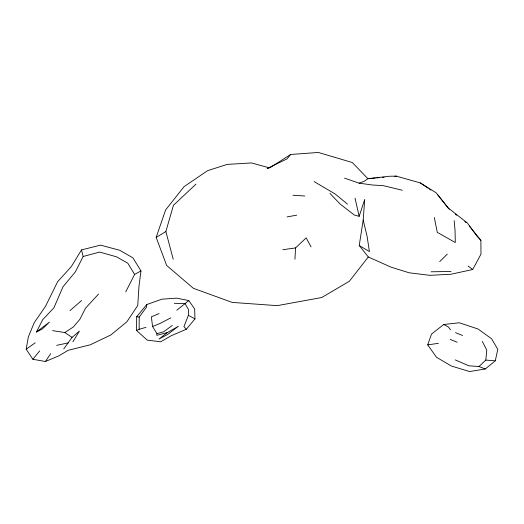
<?xml version="1.0" encoding="UTF-8"?>
<svg xmlns="http://www.w3.org/2000/svg" width="524" height="524" viewBox="0 0 524 524"><rect width="100%" height="100%" fill="white"/><g stroke="black" fill="none" stroke-linecap="round" stroke-linejoin="round"><path stroke-width="0.79" d="M186.354 329.229L171.407 335.648L160.645 341.799L147.205 340.115L136.561 330.461L136.672 316.719L146.779 304.542L161.982 299.171L176.627 298.149L188.817 300.593L194.659 308.983L194.961 318.893L186.354 329.229L183.924 326.635L188.385 315.324L188.398 309.271L184.965 303.534L174.315 303.317M136.561 330.461L139.129 329.314L139.194 317.059L146.484 307.188L146.779 304.542M294.947 259.21L295.549 247.924L306.167 237.863L311.086 246.896M469.34 226.067L480.881 240.306L480.986 254.147L472.707 269.5L451.007 274.229L429.909 275.329L409.093 272.781L391.035 267.155L368.306 256.983L359.228 245.481L363.191 220.073L364.717 199.441L359.156 216.32L354.237 215.004L340.004 203.915L329.956 193.422M159.1 313.607L151.344 316.83L152.589 326.504L156.938 333.65L156.781 335.321L167.3 332.602L178.429 326.249L167.51 334.541L159.06 339.008L167.3 332.602M455.291 359.909L468.888 365.817L478.988 366.505L485.814 360.086L486.77 350.15L482.316 341.458M140.963 270.921L138.978 286.281L137.76 305.479L126.88 321.802L110.878 334.947L90.174 344.825L68.068 350.346L58.812 355.875L45.464 361.495L32.868 359.294L26.2 349.226L28.316 336.991L34.198 322.738L45.477 306.389L57.601 281.781L71.349 266.539L81.515 249.909L100.51 245.134L119.734 250.276L132.919 257.834L140.963 270.921L134.602 274.425L125.74 291.868M495.291 360.807L497.8 349.351L491.591 338.766L478.078 329.02L459.286 322.777L443.71 324.507L431.514 334.102L427.715 344.871L436.446 357.23L451.38 366.034L469.57 371.536L485.276 368.988L495.291 360.807L485.814 360.086M173.228 259.269L165.866 231.549L173.431 205.297L195.983 184.114M368.306 256.983L349.357 281.264L321.703 297.54L277.216 305.649L232.145 302.4L193.343 288.279L166.639 265.452L156.172 237.379L165.604 209.941L184.127 186.583L207.628 170.647L227.233 164.392L251.52 162.938L269.611 167.935M36.431 332.033L49.38 322.155L42.496 328.856L36.431 332.033L42.634 319.764L53.939 307.745L63.018 286.739L75.476 271.707L83.165 256.491L81.515 249.909M72.921 341.779L79.425 331.103L72.076 337.384L63.745 348.932M45.464 361.495L50.671 353.661M32.868 359.294L39.752 350.838M375.21 178.036L367.9 178.684L352.285 162.519L318.376 152.464L290.617 154.482L286.988 158.903L267.181 168.512L268.399 168.224M98.551 294.082L85.563 308.112L79.831 319.371L73.399 326.956L64.786 332.543L52.57 330.631M439.688 261.614L447.306 254.127M69.98 310.608L81.58 300.54M176.778 310.234L188.817 300.593M172.272 325.456L163.632 331.797L156.938 333.65M26.2 349.226L35.206 342.788M270.286 167.503L290.617 154.482M156.172 237.379L165.866 231.549M170.811 317.858L160.318 323.341L152.589 326.504M344.556 178.14L359.104 183.158L364.115 181.369L367.9 178.684L389.352 176.247L396.341 176.149L420.255 182.896L436.145 192.806L448.04 207.877L467.349 222.975L477.122 236.357L480.881 240.306M139.129 329.314L145.96 327.336M83.165 256.491L99.586 252.077L116.472 256.799L127.797 263.199L134.602 274.425M56.671 345.355L68.277 342.866M287.054 216.923L296.689 215.154M427.715 344.871L438.437 343.331M282.829 249.725L295.549 247.924M376.835 177.885L379.278 177.669M382.527 177.381L384.151 177.236M394.716 176.293L396.341 176.149M431.147 271.792L451.033 271.478M292.942 195.249L304.811 196.002M136.672 316.719L139.194 317.059M359.104 183.158L371.994 184.959L383.496 185.692L402.236 190.238M478.988 366.505L485.276 368.988M455.48 332.661L462.568 335.498M450.155 339.401L457.183 342.257M443.71 324.507L448.498 327.028L450.522 329.825M188.385 315.324L194.961 318.893M314.092 181.586L335.203 194.031L347.497 204.118M359.228 245.481L369.433 251.572L367.036 236.062L363.191 220.073M64.786 332.543L72.076 337.384M420.255 182.896L428.239 188.273M429.575 189.171L430.905 190.068M468.102 266.015L472.707 269.5M455.356 214.237L456.62 215.22M464.814 221.619L466.072 222.602M437.56 194.548L449.179 209.174M355.036 198.131L359.156 216.32M434.324 217.512L437.278 232.355L455.317 242.527L455.029 230.134L454.177 220.643"/></g></svg>
